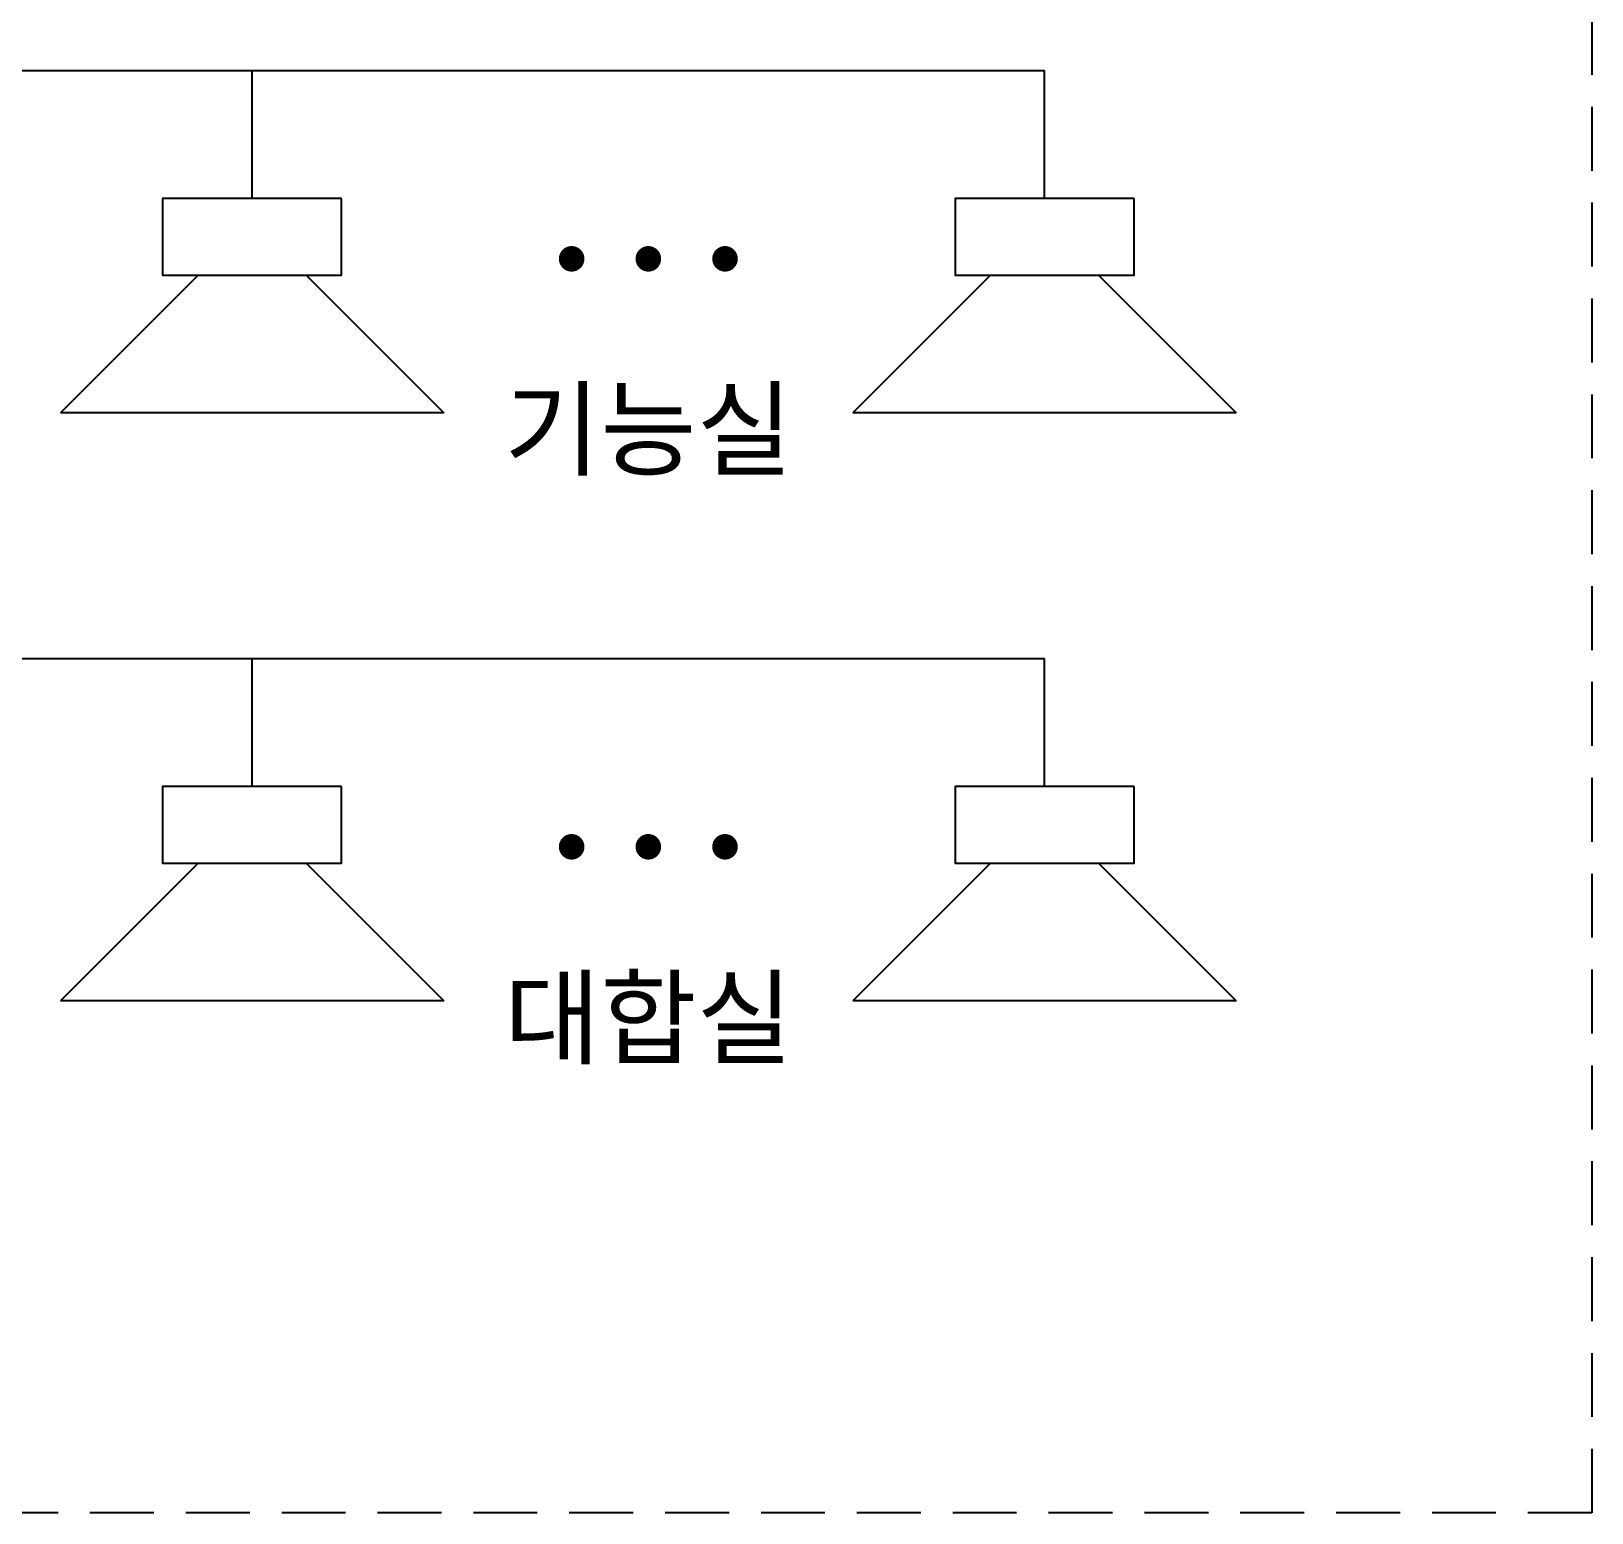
# Model space of a CAD drawing. Header units: millimetres. Extents: x 0 to 841, y 0 to 594.
# Drawn here: x 230.5 to 291.6, y 105.6 to 163.6 of the extents above; entities that cross this region are included whole.
import ezdxf
from ezdxf.enums import TextEntityAlignment as Align

# ---------------------------------------------------------------- set-up
doc = ezdxf.new("R2010")
doc.units = ezdxf.units.MM
doc.header["$LTSCALE"] = 10
doc.linetypes.add('HIDDEN', pattern=[0.375, 0.25, -0.125])
for name, color, linetype in [('LINE03', 3, 'Continuous'), ('LINE04', 4, 'Continuous'), ('LINE05', 2, 'Continuous'), ('TEXT03', 7, 'Continuous')]:
    doc.layers.add(name, color=color, linetype=linetype)
doc.styles.get("Standard").update_dxf_attribs({"font": 'GulimChe.ttf'})

msp = doc.modelspace()

# ---------------------------------------------------------------- linework, layer by layer
at = {"layer": 'LINE03', "linetype": 'HIDDEN', "lineweight": -2}
msp.add_lwpolyline([(113.574, 295.619), (291.574, 295.619), (291.574, 105.619), (61.574, 105.619), (61.574, 295.619), (69.574, 295.619)], dxfattribs=at)
at = {"layer": 'LINE04'}
for p, q in [((213.166, 162.036), (270.166, 162.036)), ((239.166, 157.036), (239.166, 162.036)), ((270.166, 157.036), (270.166, 162.036)), ((213.166, 139.036), (270.166, 139.036)), ((239.166, 134.036), (239.166, 139.036)), ((270.166, 134.036), (270.166, 139.036))]:
    msp.add_line(p, q, dxfattribs=at)
at = {"layer": 'LINE05'}
for p, q in [((237.05, 154.036), (231.666, 148.651)), ((241.281, 154.036), (246.666, 148.651)), ((268.05, 154.036), (262.666, 148.651)), ((272.281, 154.036), (277.666, 148.651)), ((246.666, 148.651), (231.666, 148.651)), ((277.666, 148.651), (262.666, 148.651)), ((237.05, 131.036), (231.666, 125.651)), ((241.281, 131.036), (246.666, 125.651)), ((268.05, 131.036), (262.666, 125.651)), ((272.281, 131.036), (277.666, 125.651)), ((246.666, 125.651), (231.666, 125.651)), ((277.666, 125.651), (262.666, 125.651))]:
    msp.add_line(p, q, dxfattribs=at)
for points in [[(242.666, 157.036), (235.666, 157.036), (235.666, 154.036), (242.666, 154.036)], [(273.666, 157.036), (266.666, 157.036), (266.666, 154.036), (273.666, 154.036)], [(242.666, 134.036), (235.666, 134.036), (235.666, 131.036), (242.666, 131.036)], [(273.666, 134.036), (266.666, 134.036), (266.666, 131.036), (273.666, 131.036)]]:
    msp.add_lwpolyline(points, close=True, dxfattribs=at)
at = {"layer": 'LINE05', "const_width": 0.5}
for points in [[(251.416, 154.671, 1), (251.916, 154.671, 1)], [(254.416, 154.671, 1), (254.916, 154.671, 1)], [(257.416, 154.671, 1), (257.916, 154.671, 1)], [(251.416, 131.671, 1), (251.916, 131.671, 1)], [(254.416, 131.671, 1), (254.916, 131.671, 1)], [(257.416, 131.671, 1), (257.916, 131.671, 1)]]:
    msp.add_lwpolyline(points, format="xyb", close=True, dxfattribs=at)

# ---------------------------------------------------------------- texts
at = {"layer": 'TEXT03'}
for s, p in [('기능실', (254.67, 148.036)), ('대합실', (254.67, 125.036))]:
    msp.add_text(s, height=3, dxfattribs=at).set_placement(p, align=Align.MIDDLE)

doc.saveas('drawing.dxf')
